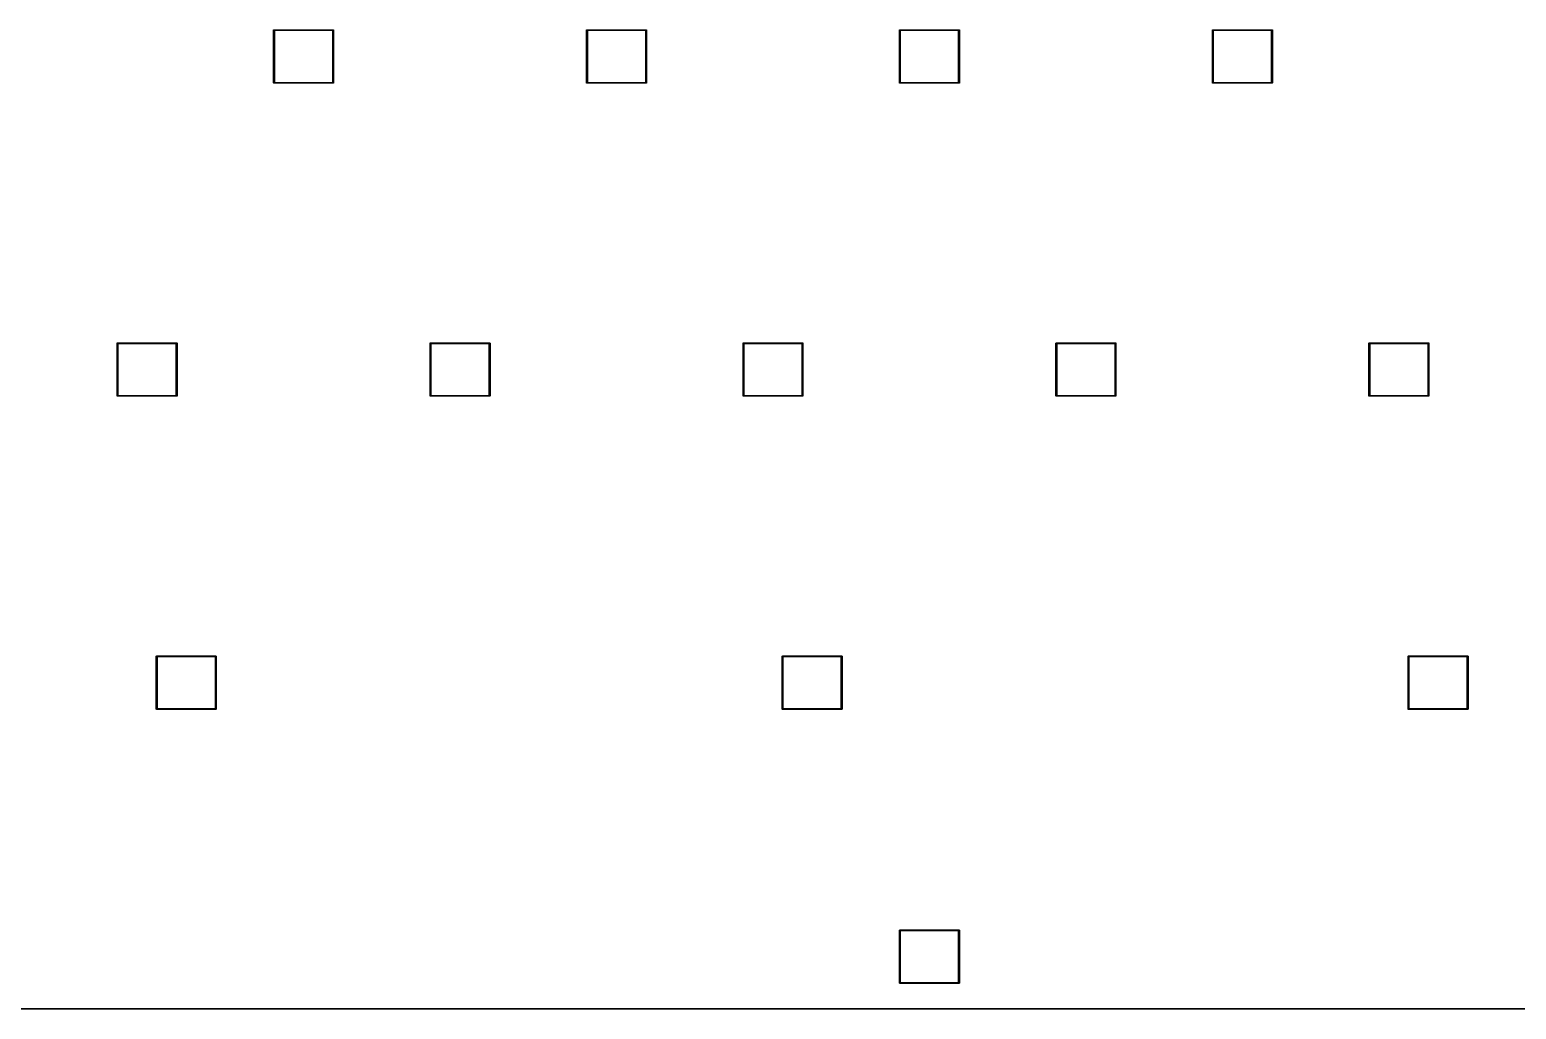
# Model space of a CAD drawing. Extents: x 19 to 378, y -202 to -52.
# Drawn here: x 107.2 to 197.6, y -202.4 to -142.8 of the extents above; entities that cross this region are included whole.
import ezdxf

# ---------------------------------------------------------------- set-up
doc = ezdxf.new("R2010")
doc.units = 0
doc.layers.add('BLACK', color=7, linetype='CONTINUOUS')

msp = doc.modelspace()

# ---------------------------------------------------------------- linework, layer by layer
at = {"layer": 'BLACK', "linetype": 'CONTINUOUS'}
for p, q in [((122, -142.858), (122.002, -142.853)), ((122, -142.862), (122, -142.858)), ((122, -142.864), (122, -142.862)), ((122, -146.061), (122, -142.864)), ((122.002, -142.853), (122.004, -142.849)), ((122.004, -142.849), (122.007, -142.845)), ((122.007, -142.845), (122.011, -142.842)), ((122.011, -142.842), (122.015, -142.839)), ((122.015, -142.839), (122.02, -142.838)), ((122.02, -142.838), (122.024, -142.838)), ((122.024, -142.838), (122.025, -142.837)), ((122.024, -142.838), (122.024, -142.838)), ((122.025, -142.837), (122.026, -142.838)), ((122.026, -142.838), (125.624, -142.838)), ((122.05, -142.887), (122.05, -146.037)), ((125.6, -142.887), (122.05, -142.887)), ((125.6, -146.037), (125.6, -142.887)), ((125.624, -142.838), (125.625, -142.837)), ((125.625, -142.837), (125.626, -142.838)), ((125.626, -142.838), (125.63, -142.838)), ((125.63, -142.838), (125.635, -142.839)), ((125.635, -142.839), (125.639, -142.842)), ((125.639, -142.842), (125.643, -142.845)), ((125.643, -142.845), (125.646, -142.849)), ((125.646, -142.849), (125.648, -142.853)), ((125.648, -142.853), (125.65, -142.858)), ((125.65, -142.858), (125.65, -142.862)), ((125.65, -142.862), (125.65, -142.864)), ((125.65, -142.864), (125.65, -146.061)), ((141.05, -142.858), (141.052, -142.853)), ((141.05, -142.862), (141.05, -142.858)), ((141.05, -142.864), (141.05, -142.862)), ((141.05, -146.061), (141.05, -142.864)), ((141.052, -142.853), (141.054, -142.849)), ((141.054, -142.849), (141.057, -142.845)), ((141.057, -142.845), (141.061, -142.842)), ((141.061, -142.842), (141.065, -142.839)), ((141.065, -142.839), (141.07, -142.838)), ((141.07, -142.838), (141.074, -142.838)), ((141.074, -142.838), (141.075, -142.837)), ((141.074, -142.838), (141.074, -142.838)), ((141.075, -142.837), (141.076, -142.838)), ((141.076, -142.838), (144.674, -142.838)), ((141.1, -142.887), (141.1, -146.037)), ((144.65, -142.887), (141.1, -142.887)), ((144.65, -146.037), (144.65, -142.887)), ((144.674, -142.838), (144.675, -142.837)), ((144.675, -142.837), (144.676, -142.838)), ((144.676, -142.838), (144.68, -142.838)), ((144.68, -142.838), (144.685, -142.839)), ((144.685, -142.839), (144.689, -142.842)), ((144.689, -142.842), (144.693, -142.845)), ((144.693, -142.845), (144.696, -142.849)), ((144.696, -142.849), (144.698, -142.853)), ((144.698, -142.853), (144.7, -142.858)), ((144.7, -142.858), (144.7, -142.862)), ((144.7, -142.862), (144.7, -142.864)), ((144.7, -142.864), (144.7, -146.061)), ((160.1, -142.858), (160.102, -142.853)), ((160.1, -142.862), (160.1, -142.858)), ((160.1, -142.864), (160.1, -142.862)), ((160.1, -146.061), (160.1, -142.864)), ((160.102, -142.853), (160.104, -142.849)), ((160.104, -142.849), (160.107, -142.845)), ((160.107, -142.845), (160.111, -142.842)), ((160.111, -142.842), (160.115, -142.839)), ((160.115, -142.839), (160.12, -142.838)), ((160.12, -142.838), (160.124, -142.838)), ((160.124, -142.838), (160.125, -142.837)), ((160.124, -142.838), (160.124, -142.838)), ((160.125, -142.837), (160.126, -142.838)), ((160.126, -142.838), (163.724, -142.838)), ((160.15, -142.887), (160.15, -146.037)), ((163.7, -142.887), (160.15, -142.887)), ((163.7, -146.037), (163.7, -142.887)), ((163.724, -142.838), (163.725, -142.837)), ((163.725, -142.837), (163.726, -142.838)), ((163.726, -142.838), (163.73, -142.838)), ((163.73, -142.838), (163.735, -142.839)), ((163.735, -142.839), (163.739, -142.842)), ((163.739, -142.842), (163.743, -142.845)), ((163.743, -142.845), (163.746, -142.849)), ((163.746, -142.849), (163.748, -142.853)), ((163.748, -142.853), (163.75, -142.858)), ((163.75, -142.858), (163.75, -142.862)), ((163.75, -142.862), (163.75, -142.864)), ((163.75, -142.864), (163.75, -146.061)), ((179.15, -142.858), (179.152, -142.853)), ((179.15, -142.862), (179.15, -142.858)), ((179.15, -142.864), (179.15, -142.862)), ((179.15, -146.061), (179.15, -142.864)), ((179.152, -142.853), (179.154, -142.849)), ((179.154, -142.849), (179.157, -142.845)), ((179.157, -142.845), (179.161, -142.842)), ((179.161, -142.842), (179.165, -142.839)), ((179.165, -142.839), (179.17, -142.838)), ((179.17, -142.838), (179.174, -142.838)), ((179.174, -142.838), (179.175, -142.837)), ((179.174, -142.838), (179.174, -142.838)), ((179.175, -142.837), (179.176, -142.838)), ((179.176, -142.838), (182.774, -142.838)), ((179.2, -142.887), (179.2, -146.037)), ((182.75, -142.887), (179.2, -142.887)), ((182.75, -146.037), (182.75, -142.887)), ((182.774, -142.838), (182.775, -142.837)), ((182.775, -142.837), (182.776, -142.838)), ((182.776, -142.838), (182.78, -142.838)), ((182.78, -142.838), (182.785, -142.839)), ((182.785, -142.839), (182.789, -142.842)), ((182.789, -142.842), (182.793, -142.845)), ((182.793, -142.845), (182.796, -142.849)), ((182.796, -142.849), (182.798, -142.853)), ((182.798, -142.853), (182.8, -142.858)), ((182.8, -142.858), (182.8, -142.862)), ((182.8, -142.862), (182.8, -142.864)), ((182.8, -142.864), (182.8, -146.061)), ((122, -146.062), (122, -146.061)), ((122, -146.067), (122, -146.062)), ((122.002, -146.072), (122, -146.067)), ((122.004, -146.076), (122.002, -146.072)), ((122.007, -146.08), (122.004, -146.076)), ((122.011, -146.083), (122.007, -146.08)), ((122.015, -146.086), (122.011, -146.083)), ((122.02, -146.087), (122.015, -146.086)), ((122.025, -146.088), (122.02, -146.087)), ((122.026, -146.088), (122.025, -146.088)), ((125.624, -146.088), (122.026, -146.088)), ((122.05, -146.037), (125.6, -146.037)), ((125.625, -146.088), (125.624, -146.088)), ((125.626, -146.088), (125.625, -146.088)), ((125.63, -146.087), (125.626, -146.088)), ((125.626, -146.088), (125.626, -146.088)), ((125.635, -146.086), (125.63, -146.087)), ((125.639, -146.083), (125.635, -146.086)), ((125.643, -146.08), (125.639, -146.083)), ((125.646, -146.076), (125.643, -146.08)), ((125.648, -146.072), (125.646, -146.076)), ((125.65, -146.067), (125.648, -146.072)), ((125.65, -146.061), (125.65, -146.062)), ((125.65, -146.062), (125.65, -146.067)), ((141.05, -146.062), (141.05, -146.061)), ((141.05, -146.067), (141.05, -146.062)), ((141.052, -146.072), (141.05, -146.067)), ((141.054, -146.076), (141.052, -146.072)), ((141.057, -146.08), (141.054, -146.076)), ((141.061, -146.083), (141.057, -146.08)), ((141.065, -146.086), (141.061, -146.083)), ((141.07, -146.087), (141.065, -146.086)), ((141.075, -146.088), (141.07, -146.087)), ((141.076, -146.088), (141.075, -146.088)), ((144.674, -146.088), (141.076, -146.088)), ((141.1, -146.037), (144.65, -146.037)), ((144.675, -146.088), (144.674, -146.088)), ((144.676, -146.088), (144.675, -146.088)), ((144.68, -146.087), (144.676, -146.088)), ((144.676, -146.088), (144.676, -146.088)), ((144.685, -146.086), (144.68, -146.087)), ((144.689, -146.083), (144.685, -146.086)), ((144.693, -146.08), (144.689, -146.083)), ((144.696, -146.076), (144.693, -146.08)), ((144.698, -146.072), (144.696, -146.076)), ((144.7, -146.067), (144.698, -146.072)), ((144.7, -146.061), (144.7, -146.062)), ((144.7, -146.062), (144.7, -146.067)), ((160.1, -146.062), (160.1, -146.061)), ((160.1, -146.067), (160.1, -146.062)), ((160.102, -146.072), (160.1, -146.067)), ((160.104, -146.076), (160.102, -146.072)), ((160.107, -146.08), (160.104, -146.076)), ((160.111, -146.083), (160.107, -146.08)), ((160.115, -146.086), (160.111, -146.083)), ((160.12, -146.087), (160.115, -146.086)), ((160.125, -146.088), (160.12, -146.087)), ((160.126, -146.088), (160.125, -146.088)), ((163.724, -146.088), (160.126, -146.088)), ((160.15, -146.037), (163.7, -146.037)), ((163.725, -146.088), (163.724, -146.088)), ((163.726, -146.088), (163.725, -146.088)), ((163.73, -146.087), (163.726, -146.088)), ((163.726, -146.088), (163.726, -146.088)), ((163.735, -146.086), (163.73, -146.087)), ((163.739, -146.083), (163.735, -146.086)), ((163.743, -146.08), (163.739, -146.083)), ((163.746, -146.076), (163.743, -146.08)), ((163.748, -146.072), (163.746, -146.076)), ((163.75, -146.067), (163.748, -146.072)), ((163.75, -146.061), (163.75, -146.062)), ((163.75, -146.062), (163.75, -146.067)), ((179.15, -146.062), (179.15, -146.061)), ((179.15, -146.067), (179.15, -146.062)), ((179.152, -146.072), (179.15, -146.067)), ((179.154, -146.076), (179.152, -146.072)), ((179.157, -146.08), (179.154, -146.076)), ((179.161, -146.083), (179.157, -146.08)), ((179.165, -146.086), (179.161, -146.083)), ((179.17, -146.087), (179.165, -146.086)), ((179.175, -146.088), (179.17, -146.087)), ((179.176, -146.088), (179.175, -146.088)), ((182.774, -146.088), (179.176, -146.088)), ((179.2, -146.037), (182.75, -146.037)), ((182.775, -146.088), (182.774, -146.088)), ((182.776, -146.088), (182.775, -146.088)), ((182.78, -146.087), (182.776, -146.088)), ((182.776, -146.088), (182.776, -146.088)), ((182.785, -146.086), (182.78, -146.087)), ((182.789, -146.083), (182.785, -146.086)), ((182.793, -146.08), (182.789, -146.083)), ((182.796, -146.076), (182.793, -146.08)), ((182.798, -146.072), (182.796, -146.076)), ((182.8, -146.067), (182.798, -146.072)), ((182.8, -146.061), (182.8, -146.062)), ((182.8, -146.062), (182.8, -146.067)), ((112.475, -161.908), (112.477, -161.903)), ((112.475, -161.912), (112.475, -161.908)), ((112.475, -161.914), (112.475, -161.912)), ((112.475, -165.111), (112.475, -161.914)), ((112.477, -161.903), (112.479, -161.899)), ((112.479, -161.899), (112.482, -161.895)), ((112.482, -161.895), (112.486, -161.892)), ((112.486, -161.892), (112.49, -161.889)), ((112.49, -161.889), (112.495, -161.888)), ((112.495, -161.888), (112.499, -161.887)), ((112.499, -161.887), (112.5, -161.887)), ((112.5, -161.887), (112.501, -161.887)), ((112.501, -161.887), (116.099, -161.887)), ((112.525, -161.938), (112.525, -165.088)), ((116.075, -161.938), (112.525, -161.938)), ((116.075, -165.088), (116.075, -161.938)), ((116.099, -161.887), (116.1, -161.887)), ((116.1, -161.887), (116.101, -161.887)), ((116.101, -161.887), (116.101, -161.887)), ((116.101, -161.887), (116.105, -161.888)), ((116.105, -161.888), (116.11, -161.889)), ((116.11, -161.889), (116.114, -161.892)), ((116.114, -161.892), (116.118, -161.895)), ((116.118, -161.895), (116.121, -161.899)), ((116.121, -161.899), (116.123, -161.903)), ((116.123, -161.903), (116.125, -161.908)), ((116.125, -161.908), (116.125, -161.912)), ((116.125, -161.912), (116.125, -161.914)), ((116.125, -161.914), (116.125, -165.111)), ((131.525, -161.908), (131.527, -161.903)), ((131.525, -161.912), (131.525, -161.908)), ((131.525, -161.914), (131.525, -161.912)), ((131.525, -165.111), (131.525, -161.914)), ((131.527, -161.903), (131.529, -161.899)), ((131.529, -161.899), (131.532, -161.895)), ((131.532, -161.895), (131.536, -161.892)), ((131.536, -161.892), (131.54, -161.889)), ((131.54, -161.889), (131.545, -161.888)), ((131.545, -161.888), (131.549, -161.887)), ((131.549, -161.887), (131.55, -161.887)), ((131.55, -161.887), (131.551, -161.887)), ((131.551, -161.887), (135.149, -161.887)), ((131.575, -161.938), (131.575, -165.088)), ((135.125, -161.938), (131.575, -161.938)), ((135.125, -165.088), (135.125, -161.938)), ((135.149, -161.887), (135.15, -161.887)), ((135.15, -161.887), (135.151, -161.887)), ((135.151, -161.887), (135.151, -161.887)), ((135.151, -161.887), (135.155, -161.888)), ((135.155, -161.888), (135.16, -161.889)), ((135.16, -161.889), (135.164, -161.892)), ((135.164, -161.892), (135.168, -161.895)), ((135.168, -161.895), (135.171, -161.899)), ((135.171, -161.899), (135.173, -161.903)), ((135.173, -161.903), (135.175, -161.908)), ((135.175, -161.908), (135.175, -161.912)), ((135.175, -161.912), (135.175, -161.914)), ((135.175, -161.914), (135.175, -165.111)), ((150.575, -161.908), (150.577, -161.903)), ((150.575, -161.912), (150.575, -161.908)), ((150.575, -161.914), (150.575, -161.912)), ((150.575, -165.111), (150.575, -161.914)), ((150.577, -161.903), (150.579, -161.899)), ((150.579, -161.899), (150.582, -161.895)), ((150.582, -161.895), (150.586, -161.892)), ((150.586, -161.892), (150.59, -161.889)), ((150.59, -161.889), (150.595, -161.888)), ((150.595, -161.888), (150.599, -161.887)), ((150.599, -161.887), (150.6, -161.887)), ((150.6, -161.887), (150.601, -161.887)), ((150.601, -161.887), (154.199, -161.887)), ((150.625, -161.938), (150.625, -165.088)), ((154.175, -161.938), (150.625, -161.938)), ((154.175, -165.088), (154.175, -161.938)), ((154.199, -161.887), (154.2, -161.887)), ((154.2, -161.887), (154.201, -161.887)), ((154.201, -161.887), (154.201, -161.887)), ((154.201, -161.887), (154.205, -161.888)), ((154.205, -161.888), (154.21, -161.889)), ((154.21, -161.889), (154.214, -161.892)), ((154.214, -161.892), (154.218, -161.895)), ((154.218, -161.895), (154.221, -161.899)), ((154.221, -161.899), (154.223, -161.903)), ((154.223, -161.903), (154.225, -161.908)), ((154.225, -161.908), (154.225, -161.912)), ((154.225, -161.912), (154.225, -161.914)), ((154.225, -161.914), (154.225, -165.111)), ((169.625, -161.908), (169.627, -161.903)), ((169.625, -161.912), (169.625, -161.908)), ((169.625, -161.914), (169.625, -161.912)), ((169.625, -165.111), (169.625, -161.914)), ((169.627, -161.903), (169.629, -161.899)), ((169.629, -161.899), (169.632, -161.895)), ((169.632, -161.895), (169.636, -161.892)), ((169.636, -161.892), (169.64, -161.889)), ((169.64, -161.889), (169.645, -161.888)), ((169.645, -161.888), (169.649, -161.887)), ((169.649, -161.887), (169.65, -161.887)), ((169.65, -161.887), (169.651, -161.887)), ((169.651, -161.887), (173.249, -161.887)), ((169.675, -161.938), (169.675, -165.088)), ((173.225, -161.938), (169.675, -161.938)), ((173.225, -165.088), (173.225, -161.938)), ((173.249, -161.887), (173.25, -161.887)), ((173.25, -161.887), (173.251, -161.887)), ((173.251, -161.887), (173.251, -161.887)), ((173.251, -161.887), (173.255, -161.888)), ((173.255, -161.888), (173.26, -161.889)), ((173.26, -161.889), (173.264, -161.892)), ((173.264, -161.892), (173.268, -161.895)), ((173.268, -161.895), (173.271, -161.899)), ((173.271, -161.899), (173.273, -161.903)), ((173.273, -161.903), (173.275, -161.908)), ((173.275, -161.908), (173.275, -161.912)), ((173.275, -161.912), (173.275, -161.914)), ((173.275, -161.914), (173.275, -165.111)), ((188.675, -161.908), (188.677, -161.903)), ((188.675, -161.912), (188.675, -161.908)), ((188.675, -161.914), (188.675, -161.912)), ((188.675, -165.111), (188.675, -161.914)), ((188.677, -161.903), (188.679, -161.899)), ((188.679, -161.899), (188.682, -161.895)), ((188.682, -161.895), (188.686, -161.892)), ((188.686, -161.892), (188.69, -161.889)), ((188.69, -161.889), (188.695, -161.888)), ((188.695, -161.888), (188.699, -161.887)), ((188.699, -161.887), (188.7, -161.887)), ((188.7, -161.887), (188.701, -161.887)), ((188.701, -161.887), (192.299, -161.887)), ((188.725, -161.938), (188.725, -165.088)), ((192.275, -161.938), (188.725, -161.938)), ((192.275, -165.088), (192.275, -161.938)), ((192.299, -161.887), (192.3, -161.887)), ((192.3, -161.887), (192.301, -161.887)), ((192.301, -161.887), (192.301, -161.887)), ((192.301, -161.887), (192.305, -161.888)), ((192.305, -161.888), (192.31, -161.889)), ((192.31, -161.889), (192.314, -161.892)), ((192.314, -161.892), (192.318, -161.895)), ((192.318, -161.895), (192.321, -161.899)), ((192.321, -161.899), (192.323, -161.903)), ((192.323, -161.903), (192.325, -161.908)), ((192.325, -161.908), (192.325, -161.912)), ((192.325, -161.912), (192.325, -161.914)), ((192.325, -161.914), (192.325, -165.111)), ((112.475, -165.112), (112.475, -165.111)), ((112.475, -165.117), (112.475, -165.112)), ((112.477, -165.122), (112.475, -165.117)), ((112.479, -165.126), (112.477, -165.122)), ((112.482, -165.13), (112.479, -165.126)), ((112.486, -165.133), (112.482, -165.13)), ((112.49, -165.136), (112.486, -165.133)), ((112.495, -165.137), (112.49, -165.136)), ((112.499, -165.137), (112.495, -165.137)), ((112.5, -165.138), (112.499, -165.137)), ((112.499, -165.137), (112.499, -165.137)), ((112.501, -165.137), (112.5, -165.138)), ((116.099, -165.137), (112.501, -165.137)), ((112.525, -165.088), (116.075, -165.088)), ((116.1, -165.138), (116.099, -165.137)), ((116.105, -165.137), (116.1, -165.138)), ((116.11, -165.136), (116.105, -165.137)), ((116.114, -165.133), (116.11, -165.136)), ((116.118, -165.13), (116.114, -165.133)), ((116.121, -165.126), (116.118, -165.13)), ((116.123, -165.122), (116.121, -165.126)), ((116.125, -165.117), (116.123, -165.122)), ((116.125, -165.111), (116.125, -165.112)), ((116.125, -165.112), (116.125, -165.114)), ((116.125, -165.114), (116.125, -165.117)), ((131.525, -165.112), (131.525, -165.111)), ((131.525, -165.117), (131.525, -165.112)), ((131.527, -165.122), (131.525, -165.117)), ((131.529, -165.126), (131.527, -165.122)), ((131.532, -165.13), (131.529, -165.126)), ((131.536, -165.133), (131.532, -165.13)), ((131.54, -165.136), (131.536, -165.133)), ((131.545, -165.137), (131.54, -165.136)), ((131.549, -165.137), (131.545, -165.137)), ((131.55, -165.138), (131.549, -165.137)), ((131.549, -165.137), (131.549, -165.137)), ((131.551, -165.137), (131.55, -165.138)), ((135.149, -165.137), (131.551, -165.137)), ((131.575, -165.088), (135.125, -165.088)), ((135.15, -165.138), (135.149, -165.137)), ((135.155, -165.137), (135.15, -165.138)), ((135.16, -165.136), (135.155, -165.137)), ((135.164, -165.133), (135.16, -165.136)), ((135.168, -165.13), (135.164, -165.133)), ((135.171, -165.126), (135.168, -165.13)), ((135.173, -165.122), (135.171, -165.126)), ((135.175, -165.117), (135.173, -165.122)), ((135.175, -165.111), (135.175, -165.112)), ((135.175, -165.112), (135.175, -165.114)), ((135.175, -165.114), (135.175, -165.117)), ((150.575, -165.112), (150.575, -165.111)), ((150.575, -165.117), (150.575, -165.112)), ((150.577, -165.122), (150.575, -165.117)), ((150.579, -165.126), (150.577, -165.122)), ((150.582, -165.13), (150.579, -165.126)), ((150.586, -165.133), (150.582, -165.13)), ((150.59, -165.136), (150.586, -165.133)), ((150.595, -165.137), (150.59, -165.136)), ((150.599, -165.137), (150.595, -165.137)), ((150.6, -165.138), (150.599, -165.137)), ((150.599, -165.137), (150.599, -165.137)), ((150.601, -165.137), (150.6, -165.138)), ((154.199, -165.137), (150.601, -165.137)), ((150.625, -165.088), (154.175, -165.088)), ((154.2, -165.138), (154.199, -165.137)), ((154.205, -165.137), (154.2, -165.138)), ((154.21, -165.136), (154.205, -165.137)), ((154.214, -165.133), (154.21, -165.136)), ((154.218, -165.13), (154.214, -165.133)), ((154.221, -165.126), (154.218, -165.13)), ((154.223, -165.122), (154.221, -165.126)), ((154.225, -165.117), (154.223, -165.122)), ((154.225, -165.111), (154.225, -165.112)), ((154.225, -165.112), (154.225, -165.114)), ((154.225, -165.114), (154.225, -165.117)), ((169.625, -165.112), (169.625, -165.111)), ((169.625, -165.117), (169.625, -165.112)), ((169.627, -165.122), (169.625, -165.117)), ((169.629, -165.126), (169.627, -165.122)), ((169.632, -165.13), (169.629, -165.126)), ((169.636, -165.133), (169.632, -165.13)), ((169.64, -165.136), (169.636, -165.133)), ((169.645, -165.137), (169.64, -165.136)), ((169.649, -165.137), (169.645, -165.137)), ((169.65, -165.138), (169.649, -165.137)), ((169.649, -165.137), (169.649, -165.137)), ((169.651, -165.137), (169.65, -165.138)), ((173.249, -165.137), (169.651, -165.137)), ((169.675, -165.088), (173.225, -165.088)), ((173.25, -165.138), (173.249, -165.137)), ((173.255, -165.137), (173.25, -165.138)), ((173.26, -165.136), (173.255, -165.137)), ((173.264, -165.133), (173.26, -165.136)), ((173.268, -165.13), (173.264, -165.133)), ((173.271, -165.126), (173.268, -165.13)), ((173.273, -165.122), (173.271, -165.126)), ((173.275, -165.117), (173.273, -165.122)), ((173.275, -165.111), (173.275, -165.112)), ((173.275, -165.112), (173.275, -165.114)), ((173.275, -165.114), (173.275, -165.117)), ((188.675, -165.112), (188.675, -165.111)), ((188.675, -165.117), (188.675, -165.112)), ((188.677, -165.122), (188.675, -165.117)), ((188.679, -165.126), (188.677, -165.122)), ((188.682, -165.13), (188.679, -165.126)), ((188.686, -165.133), (188.682, -165.13)), ((188.69, -165.136), (188.686, -165.133)), ((188.695, -165.137), (188.69, -165.136)), ((188.699, -165.137), (188.695, -165.137)), ((188.7, -165.138), (188.699, -165.137)), ((188.699, -165.137), (188.699, -165.137)), ((188.701, -165.137), (188.7, -165.138)), ((192.299, -165.137), (188.701, -165.137)), ((188.725, -165.088), (192.275, -165.088)), ((192.3, -165.138), (192.299, -165.137)), ((192.305, -165.137), (192.3, -165.138)), ((192.31, -165.136), (192.305, -165.137)), ((192.314, -165.133), (192.31, -165.136)), ((192.318, -165.13), (192.314, -165.133)), ((192.321, -165.126), (192.318, -165.13)), ((192.323, -165.122), (192.321, -165.126)), ((192.325, -165.117), (192.323, -165.122)), ((192.325, -165.111), (192.325, -165.112)), ((192.325, -165.112), (192.325, -165.114)), ((192.325, -165.114), (192.325, -165.117)), ((114.856, -180.963), (114.857, -180.958)), ((114.856, -180.964), (114.856, -180.963)), ((114.856, -184.161), (114.856, -180.964)), ((114.857, -180.958), (114.858, -180.953)), ((114.858, -180.953), (114.86, -180.949)), ((114.86, -180.949), (114.863, -180.945)), ((114.863, -180.945), (114.867, -180.942)), ((114.867, -180.942), (114.872, -180.939)), ((114.872, -180.939), (114.876, -180.938)), ((114.876, -180.938), (114.88, -180.938)), ((114.88, -180.938), (114.881, -180.937)), ((114.88, -180.938), (114.88, -180.938)), ((114.881, -180.937), (114.882, -180.938)), ((114.882, -180.938), (118.48, -180.938)), ((118.48, -180.938), (118.481, -180.937)), ((118.481, -180.937), (118.482, -180.938)), ((118.482, -180.938), (118.486, -180.938)), ((118.486, -180.938), (118.491, -180.939)), ((118.491, -180.939), (118.495, -180.942)), ((118.495, -180.942), (118.499, -180.945)), ((118.499, -180.945), (118.502, -180.949)), ((118.502, -180.949), (118.504, -180.953)), ((118.504, -180.953), (118.506, -180.958)), ((118.506, -180.958), (118.506, -180.963)), ((118.506, -180.963), (118.506, -180.964)), ((118.506, -180.964), (118.506, -184.161)), ((152.956, -180.963), (152.957, -180.958)), ((152.956, -180.964), (152.956, -180.963)), ((152.956, -184.161), (152.956, -180.964)), ((152.957, -180.958), (152.958, -180.953)), ((152.958, -180.953), (152.96, -180.949)), ((152.96, -180.949), (152.963, -180.945)), ((152.963, -180.945), (152.967, -180.942)), ((152.967, -180.942), (152.972, -180.939)), ((152.972, -180.939), (152.976, -180.938)), ((152.976, -180.938), (152.98, -180.938)), ((152.98, -180.938), (152.981, -180.937)), ((152.98, -180.938), (152.98, -180.938)), ((152.981, -180.937), (152.982, -180.938)), ((152.982, -180.938), (156.58, -180.938)), ((156.58, -180.938), (156.581, -180.937)), ((156.581, -180.937), (156.582, -180.938)), ((156.582, -180.938), (156.586, -180.938)), ((156.586, -180.938), (156.591, -180.939)), ((156.591, -180.939), (156.595, -180.942)), ((156.595, -180.942), (156.599, -180.945)), ((156.599, -180.945), (156.602, -180.949)), ((156.602, -180.949), (156.604, -180.953)), ((156.604, -180.953), (156.606, -180.958)), ((156.606, -180.958), (156.606, -180.963)), ((156.606, -180.963), (156.606, -180.964)), ((156.606, -180.964), (156.606, -184.161)), ((191.056, -180.963), (191.057, -180.958)), ((191.056, -180.964), (191.056, -180.963)), ((191.056, -184.161), (191.056, -180.964)), ((191.057, -180.958), (191.058, -180.953)), ((191.058, -180.953), (191.06, -180.949)), ((191.06, -180.949), (191.063, -180.945)), ((191.063, -180.945), (191.067, -180.942)), ((191.067, -180.942), (191.072, -180.939)), ((191.072, -180.939), (191.076, -180.938)), ((191.076, -180.938), (191.08, -180.938)), ((191.08, -180.938), (191.081, -180.937)), ((191.08, -180.938), (191.08, -180.938)), ((191.081, -180.937), (191.082, -180.938)), ((191.082, -180.938), (194.68, -180.938)), ((194.68, -180.938), (194.681, -180.937)), ((194.681, -180.937), (194.682, -180.938)), ((194.682, -180.938), (194.686, -180.938)), ((194.686, -180.938), (194.691, -180.939)), ((194.691, -180.939), (194.695, -180.942)), ((194.695, -180.942), (194.699, -180.945)), ((194.699, -180.945), (194.702, -180.949)), ((194.702, -180.949), (194.704, -180.953)), ((194.704, -180.953), (194.706, -180.958)), ((194.706, -180.958), (194.706, -180.963)), ((194.706, -180.963), (194.706, -180.964)), ((194.706, -180.964), (194.706, -184.161)), ((114.906, -180.987), (114.906, -184.137)), ((118.456, -180.987), (114.906, -180.987)), ((118.456, -184.137), (118.456, -180.987)), ((153.006, -180.987), (153.006, -184.137)), ((156.556, -180.987), (153.006, -180.987)), ((156.556, -184.137), (156.556, -180.987)), ((191.106, -180.987), (191.106, -184.137)), ((194.656, -180.987), (191.106, -180.987)), ((194.656, -184.137), (194.656, -180.987)), ((114.856, -184.162), (114.856, -184.161)), ((114.857, -184.167), (114.856, -184.162)), ((114.858, -184.172), (114.857, -184.167)), ((114.86, -184.176), (114.858, -184.172)), ((114.863, -184.18), (114.86, -184.176)), ((114.867, -184.183), (114.863, -184.18)), ((114.872, -184.186), (114.867, -184.183)), ((114.876, -184.187), (114.872, -184.186)), ((114.881, -184.188), (114.876, -184.187)), ((114.882, -184.188), (114.881, -184.188)), ((118.48, -184.188), (114.882, -184.188)), ((114.906, -184.137), (118.456, -184.137)), ((118.481, -184.188), (118.48, -184.188)), ((118.482, -184.188), (118.481, -184.188)), ((118.486, -184.187), (118.482, -184.188)), ((118.482, -184.188), (118.482, -184.188)), ((118.491, -184.186), (118.486, -184.187)), ((118.495, -184.183), (118.491, -184.186)), ((118.499, -184.18), (118.495, -184.183)), ((118.502, -184.176), (118.499, -184.18)), ((118.504, -184.172), (118.502, -184.176)), ((118.506, -184.167), (118.504, -184.172)), ((118.506, -184.161), (118.506, -184.162)), ((118.506, -184.162), (118.506, -184.167)), ((152.956, -184.162), (152.956, -184.161)), ((152.957, -184.167), (152.956, -184.162)), ((152.958, -184.172), (152.957, -184.167)), ((152.96, -184.176), (152.958, -184.172)), ((152.963, -184.18), (152.96, -184.176)), ((152.967, -184.183), (152.963, -184.18)), ((152.972, -184.186), (152.967, -184.183)), ((152.976, -184.187), (152.972, -184.186)), ((152.981, -184.188), (152.976, -184.187)), ((152.982, -184.188), (152.981, -184.188)), ((156.58, -184.188), (152.982, -184.188)), ((153.006, -184.137), (156.556, -184.137)), ((156.581, -184.188), (156.58, -184.188)), ((156.582, -184.188), (156.581, -184.188)), ((156.586, -184.187), (156.582, -184.188)), ((156.582, -184.188), (156.582, -184.188)), ((156.591, -184.186), (156.586, -184.187)), ((156.595, -184.183), (156.591, -184.186)), ((156.599, -184.18), (156.595, -184.183)), ((156.602, -184.176), (156.599, -184.18)), ((156.604, -184.172), (156.602, -184.176)), ((156.606, -184.167), (156.604, -184.172)), ((156.606, -184.161), (156.606, -184.162)), ((156.606, -184.162), (156.606, -184.167)), ((191.056, -184.162), (191.056, -184.161)), ((191.057, -184.167), (191.056, -184.162)), ((191.058, -184.172), (191.057, -184.167)), ((191.06, -184.176), (191.058, -184.172)), ((191.063, -184.18), (191.06, -184.176)), ((191.067, -184.183), (191.063, -184.18)), ((191.072, -184.186), (191.067, -184.183)), ((191.076, -184.187), (191.072, -184.186)), ((191.081, -184.188), (191.076, -184.187)), ((191.082, -184.188), (191.081, -184.188)), ((194.68, -184.188), (191.082, -184.188)), ((191.106, -184.137), (194.656, -184.137)), ((194.681, -184.188), (194.68, -184.188)), ((194.682, -184.188), (194.681, -184.188)), ((194.686, -184.187), (194.682, -184.188)), ((194.682, -184.188), (194.682, -184.188)), ((194.691, -184.186), (194.686, -184.187)), ((194.695, -184.183), (194.691, -184.186)), ((194.699, -184.18), (194.695, -184.183)), ((194.702, -184.176), (194.699, -184.18)), ((194.704, -184.172), (194.702, -184.176)), ((194.706, -184.167), (194.704, -184.172)), ((194.706, -184.161), (194.706, -184.162)), ((194.706, -184.162), (194.706, -184.167)), ((160.1, -197.626), (160.102, -197.622)), ((160.1, -197.631), (160.1, -197.626)), ((160.1, -197.632), (160.1, -197.631)), ((160.1, -200.83), (160.1, -197.632)), ((160.102, -197.622), (160.104, -197.617)), ((160.104, -197.617), (160.107, -197.613)), ((160.107, -197.613), (160.111, -197.61)), ((160.111, -197.61), (160.115, -197.608)), ((160.115, -197.608), (160.12, -197.607)), ((160.12, -197.607), (160.124, -197.606)), ((160.124, -197.606), (160.125, -197.606)), ((160.125, -197.606), (160.126, -197.606)), ((160.126, -197.606), (163.724, -197.606)), ((160.15, -197.656), (160.15, -200.806)), ((163.7, -197.656), (160.15, -197.656)), ((163.7, -200.806), (163.7, -197.656)), ((163.724, -197.606), (163.725, -197.606)), ((163.725, -197.606), (163.726, -197.606)), ((163.726, -197.606), (163.726, -197.606)), ((163.726, -197.606), (163.73, -197.607)), ((163.73, -197.607), (163.735, -197.608)), ((163.735, -197.608), (163.739, -197.61)), ((163.739, -197.61), (163.743, -197.613)), ((163.743, -197.613), (163.746, -197.617)), ((163.746, -197.617), (163.748, -197.622)), ((163.748, -197.622), (163.75, -197.626)), ((163.75, -197.626), (163.75, -197.631)), ((163.75, -197.631), (163.75, -197.632)), ((163.75, -197.632), (163.75, -200.83)), ((160.1, -200.831), (160.1, -200.83)), ((160.1, -200.836), (160.1, -200.831)), ((160.102, -200.841), (160.1, -200.836)), ((160.104, -200.845), (160.102, -200.841)), ((160.107, -200.849), (160.104, -200.845)), ((160.111, -200.852), (160.107, -200.849)), ((160.115, -200.854), (160.111, -200.852)), ((160.12, -200.856), (160.115, -200.854)), ((160.124, -200.856), (160.12, -200.856)), ((160.125, -200.856), (160.124, -200.856)), ((160.124, -200.856), (160.124, -200.856)), ((160.126, -200.856), (160.125, -200.856)), ((163.724, -200.856), (160.126, -200.856)), ((160.15, -200.806), (163.7, -200.806)), ((163.725, -200.856), (163.724, -200.856)), ((163.73, -200.856), (163.725, -200.856)), ((163.735, -200.854), (163.73, -200.856)), ((163.739, -200.852), (163.735, -200.854)), ((163.743, -200.849), (163.739, -200.852)), ((163.746, -200.845), (163.743, -200.849)), ((163.748, -200.841), (163.746, -200.845)), ((163.75, -200.836), (163.748, -200.841)), ((163.75, -200.83), (163.75, -200.831)), ((163.75, -200.831), (163.75, -200.832)), ((163.75, -200.832), (163.75, -200.836)), ((374.651, -202.431), (22.2238, -202.431)), ((22.2262, -202.381), (374.65, -202.381))]:
    msp.add_line(p, q, dxfattribs=at)

doc.saveas('drawing.dxf')
